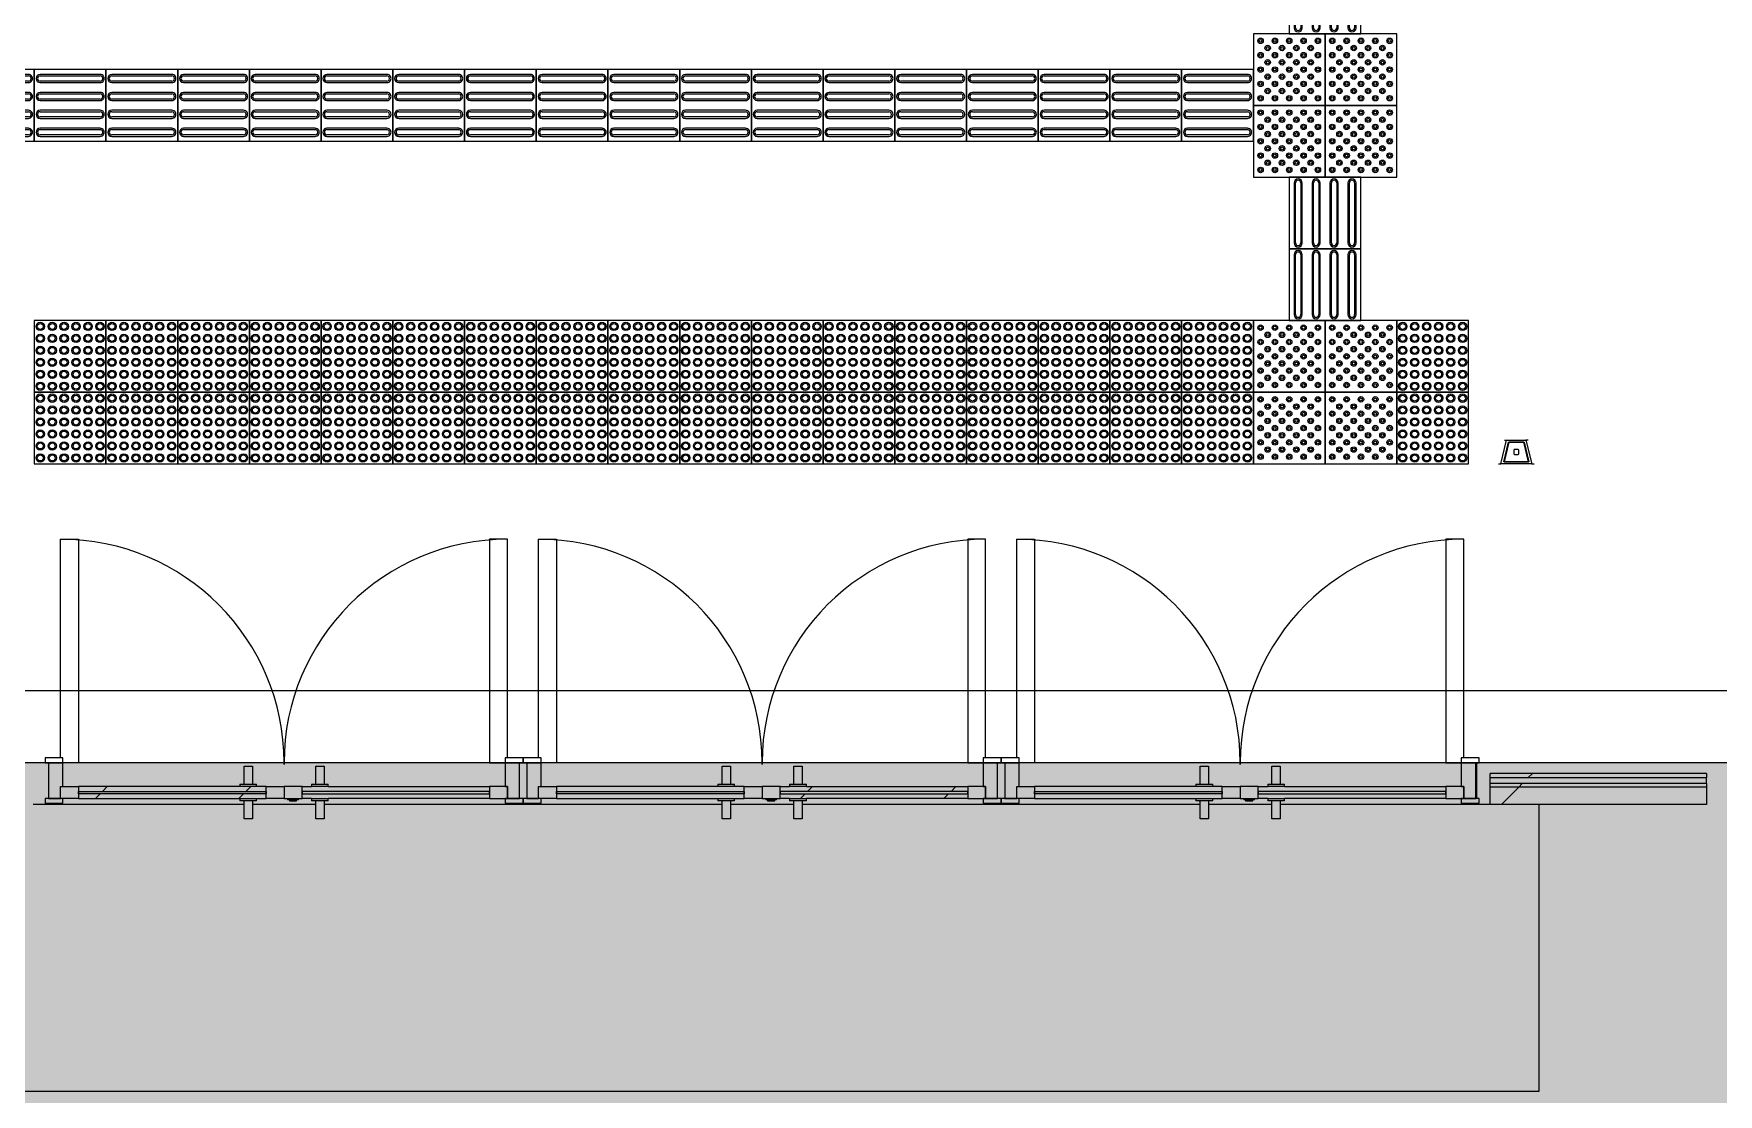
# Model space of a CAD drawing. Header units: millimetres. Extents: x -57519 to 497916, y -349472 to 446842.
# Drawn here: x 384327 to 391375, y 44395 to 48832 of the extents above; entities that cross this region are included whole.
import ezdxf

# ---------------------------------------------------------------- set-up
doc = ezdxf.new("R2010")
doc.units = ezdxf.units.MM
for name, color, linetype, lineweight in [('A-DETL-GENF', 92, 'Continuous', 5), ('A-DETL-THIN', 151, 'Continuous', 9), ('A-DOOR', 31, 'Continuous', 5), ('A-DOOR-FRAM', 31, 'Continuous', 5), ('A-FLOR', 192, 'Continuous', 5), ('A-GENM', 13, 'Continuous', 5), ('A-GLAZ-CURT', 52, 'Continuous', 20), ('A-GLAZ-CWMG', 51, 'Continuous', 20), ('A-WALL', 113, 'Continuous', 20)]:
    doc.layers.add(name, color=color, linetype=linetype, lineweight=lineweight)
pattern_1 = [(45, (273446.3, -45707.5), (-1237.437, 1237.437), []), (45, (273446.3, -43832.5), (-1237.437, 1237.437), [])]
pattern_2 = [(45, (329410.6, 0), (-1237.437, 1237.437), []), (45, (329410.6, 1875), (-1237.437, 1237.437), [])]

# ---------------------------------------------------------------- blocks, each defined once
blk = doc.blocks.new('DLN-Double Door_X Corten - Double Glazing Door-1900 x 2800 _WH_-AUTO Corten-14010553-G_F SINGLE OCCUPANCY DIAGRAM')
at = {"layer": 'A-DOOR'}
h = blk.add_hatch(dxfattribs=at)
h.set_pattern_fill('FP_46', color=253, style=0, pattern_type=2)
h.set_pattern_definition([(45, (269446.3, -45707.5), (-1237.437, 1237.437), []), (45, (269446.3, -43832.5), (-1237.437, 1237.437), [])])
h.paths.add_polyline_path([(75, -75), (860, -75), (860, -55), (75, -55)], flags=0)
h.paths.add_polyline_path([(185, -45), (860, -45), (860, -25), (75, -25), (75, -45), (115, -45)], flags=0)
at = {"layer": 'A-DOOR', "color": 253}
for p, q in [((-935, 1010), (-860, 1010)), ((-935, 95), (-935, 1010)), ((-860, 1010), (-860, 75)), ((860, 1010), (860, 75)), ((935, 1010), (860, 1010)), ((935, 95), (935, 1010))]:
    blk.add_line(p, q, dxfattribs=at)
at = {"layer": 'A-DOOR', "color": 191}
for p, q in [((-860, 75), (-925, 75)), ((860, 75), (925, 75)), ((-167.5, 60), (-132.5, 60)), ((-167.5, -15), (-167.5, 60)), ((-132.5, 60), (-132.5, -15)), ((132.5, -15), (132.5, 60)), ((132.5, 60), (167.5, 60)), ((167.5, 60), (167.5, -15)), ((-935, -75), (-935, -25)), ((-935, -25), (-860, -25)), ((-185, -25), (-860, -25)), ((-860, -25), (-860, -75)), ((-860, -45), (-75, -45)), ((-860, -55), (-860, -45)), ((-75, -55), (-860, -55)), ((-185, -15), (-115, -15)), ((-185, -15), (-185, -25)), ((-115, -25), (-185, -25)), ((-115, -25), (-115, -15)), ((-75, -25), (-115, -25)), ((-75, -75), (-75, -25)), ((-75, -25), (0, -25)), ((-75, -45), (-75, -55)), ((0, -25), (0, -75)), ((75, -25), (0, -25)), ((0, -25), (0, -75)), ((75, -25), (115, -25)), ((75, -75), (75, -25)), ((860, -45), (75, -45)), ((75, -45), (75, -55)), ((75, -55), (860, -55)), ((115, -15), (185, -15)), ((115, -15), (115, -25)), ((185, -25), (115, -25)), ((185, -25), (185, -15)), ((185, -25), (860, -25)), ((935, -25), (860, -25)), ((860, -25), (860, -75)), ((860, -55), (860, -45)), ((935, -75), (935, -25)), ((-860, -75), (-935, -75)), ((-860, -75), (-185, -75)), ((-185, -75), (-115, -75)), ((-185, -75), (-185, -85)), ((-115, -85), (-185, -85)), ((-167.5, -160), (-167.5, -85)), ((-132.5, -85), (-132.5, -160)), ((-115, -85), (-115, -75)), ((-115, -75), (-75, -75)), ((0, -75), (-75, -75)), ((0, -75), (75, -75)), ((15, -75), (15, -80)), ((60, -80), (15, -80)), ((22.5, -80), (22.5, -85)), ((22.5, -85), (52.5, -85)), ((52.5, -85), (22.5, -85)), ((52.5, -85), (52.5, -80)), ((60, -80), (60, -75)), ((115, -75), (75, -75)), ((115, -75), (185, -75)), ((115, -75), (115, -85)), ((185, -85), (115, -85)), ((132.5, -160), (132.5, -85)), ((167.5, -85), (167.5, -160)), ((185, -85), (185, -75)), ((860, -75), (185, -75)), ((860, -75), (935, -75)), ((-132.5, -160), (-167.5, -160)), ((167.5, -160), (132.5, -160))]:
    blk.add_line(p, q, dxfattribs=at)
at = {"layer": 'A-DOOR', "color": 253}
for centre, start, end in [((-935, 75), 0.00525, 90), ((935, 75), 90, 179.99475)]:
    blk.add_arc(centre, 935, start, end, dxfattribs=at)
at = {"layer": 'A-DOOR', "color": 191}
for centre, start, end in [((935, 75), 179.99475, 180.5), ((-935, 75), 359.5, 0.00525)]:
    blk.add_arc(centre, 935, start, end, dxfattribs=at)
at = {"layer": 'A-DOOR-FRAM', "color": 253}
for p, q in [((-925, 95), (-1000, 95)), ((-1000, 95), (-1000, 75)), ((-925, 75), (-925, 95)), ((1000, 95), (925, 95)), ((925, 95), (925, 75)), ((1000, 75), (1000, 95))]:
    blk.add_line(p, q, dxfattribs=at)
at = {"layer": 'A-DOOR-FRAM', "color": 191}
for p, q in [((-1000, 75), (-925, 75)), ((-985, 75), (-985, -75)), ((-925, 75), (-985, 75)), ((-925, -25), (-925, 75)), ((925, 75), (985, 75)), ((985, 75), (925, 75)), ((925, 75), (925, -25)), ((990, 75), (1000, 75)), ((-935, -75), (-935, -25)), ((-935, -25), (-925, -25)), ((925, -25), (935, -25)), ((935, -25), (935, -75)), ((-925, -75), (-1000, -75)), ((-1000, -75), (-1000, -95)), ((-1000, -95), (-925, -95)), ((-985, -75), (-935, -75)), ((-925, -95), (-925, -75)), ((985, -75), (925, -75)), ((925, -75), (925, -95)), ((925, -95), (1000, -95)), ((935, -75), (985, -75)), ((1000, -75), (990, -75)), ((1000, -95), (1000, -75))]:
    blk.add_line(p, q, dxfattribs=at)
blk = doc.blocks.new('DLN-Double Door_X Corten_SingleDoorSwing - Double Glazing Door-1900 x 2800 _WH_-18312659-G_F SINGLE OCCUPANCY DIAGRAM')
at = {"layer": 'A-DOOR'}
h = blk.add_hatch(dxfattribs=at)
h.set_pattern_fill('FP_47', color=253, style=0, pattern_type=2)
h.set_pattern_definition([(45, (271446.3, -45707.5), (-1237.437, 1237.437), []), (45, (271446.3, -43832.5), (-1237.437, 1237.437), [])])
h.paths.add_polyline_path([(266.4, -75), (860, -75), (860, -55), (75, -55), (75, -75), (185, -75)], flags=0)
h.paths.add_polyline_path([(115, -45), (860, -45), (860, -25), (75, -25), (75, -45)], flags=0)
at = {"layer": 'A-DOOR', "color": 253}
for p, q in [((-935, 1010), (-860, 1010)), ((-935, 95), (-935, 1010)), ((-860, 1010), (-860, 75)), ((860, 1010), (860, 75)), ((935, 1010), (860, 1010)), ((935, 95), (935, 1010))]:
    blk.add_line(p, q, dxfattribs=at)
at = {"layer": 'A-DOOR', "color": 191}
for p, q in [((-860, 75), (-925, 75)), ((860, 75), (925, 75)), ((-167.5, 60), (-132.5, 60)), ((-167.5, -15), (-167.5, 60)), ((-132.5, 60), (-132.5, -15)), ((132.5, -15), (132.5, 60)), ((132.5, 60), (167.5, 60)), ((167.5, 60), (167.5, -15)), ((-935, -75), (-935, -25)), ((-935, -25), (-860, -25)), ((-185, -25), (-860, -25)), ((-860, -25), (-860, -75)), ((-860, -45), (-75, -45)), ((-860, -55), (-860, -45)), ((-75, -55), (-860, -55)), ((-185, -15), (-115, -15)), ((-185, -15), (-185, -25)), ((-115, -25), (-185, -25)), ((-115, -25), (-115, -15)), ((-75, -25), (-115, -25)), ((-75, -75), (-75, -25)), ((-75, -25), (0, -25)), ((-75, -45), (-75, -55)), ((0, -25), (0, -75)), ((75, -25), (0, -25)), ((0, -25), (0, -75)), ((75, -25), (115, -25)), ((75, -75), (75, -25)), ((860, -45), (75, -45)), ((75, -45), (75, -55)), ((75, -55), (860, -55)), ((115, -15), (185, -15)), ((115, -15), (115, -25)), ((185, -25), (115, -25)), ((185, -25), (185, -15)), ((185, -25), (860, -25)), ((935, -25), (860, -25)), ((860, -25), (860, -75)), ((860, -55), (860, -45)), ((935, -75), (935, -25)), ((-860, -75), (-935, -75)), ((-860, -75), (-185, -75)), ((-185, -75), (-115, -75)), ((-185, -75), (-185, -85)), ((-115, -85), (-185, -85)), ((-167.5, -160), (-167.5, -85)), ((-132.5, -85), (-132.5, -160)), ((-115, -85), (-115, -75)), ((-115, -75), (-75, -75)), ((0, -75), (-75, -75)), ((0, -75), (75, -75)), ((15, -75), (15, -80)), ((60, -80), (15, -80)), ((22.5, -80), (22.5, -85)), ((22.5, -85), (52.5, -85)), ((52.5, -85), (22.5, -85)), ((52.5, -85), (52.5, -80)), ((60, -80), (60, -75)), ((115, -75), (75, -75)), ((115, -75), (185, -75)), ((115, -75), (115, -85)), ((185, -85), (115, -85)), ((132.5, -160), (132.5, -85)), ((167.5, -85), (167.5, -160)), ((185, -85), (185, -75)), ((860, -75), (185, -75)), ((860, -75), (935, -75)), ((-132.5, -160), (-167.5, -160)), ((167.5, -160), (132.5, -160))]:
    blk.add_line(p, q, dxfattribs=at)
at = {"layer": 'A-DOOR', "color": 253}
for centre, start, end in [((-935, 75), 0.00525, 90), ((935, 75), 90, 179.99475)]:
    blk.add_arc(centre, 935, start, end, dxfattribs=at)
at = {"layer": 'A-DOOR', "color": 191}
for centre, start, end in [((935, 75), 179.99475, 180.5), ((-935, 75), 359.5, 0.00525)]:
    blk.add_arc(centre, 935, start, end, dxfattribs=at)
at = {"layer": 'A-DOOR-FRAM', "color": 253}
for p, q in [((-925, 95), (-1000, 95)), ((-1000, 95), (-1000, 75)), ((-925, 75), (-925, 95)), ((1000, 95), (925, 95)), ((925, 95), (925, 75)), ((1000, 75), (1000, 95))]:
    blk.add_line(p, q, dxfattribs=at)
at = {"layer": 'A-DOOR-FRAM', "color": 191}
for p, q in [((-1000, 75), (-925, 75)), ((-985, 75), (-985, -75)), ((-925, 75), (-985, 75)), ((-925, -25), (-925, 75)), ((925, 75), (1000, 75)), ((985, 75), (925, 75)), ((925, 75), (925, -25)), ((985, -75), (985, 75)), ((-935, -75), (-935, -25)), ((-935, -25), (-925, -25)), ((925, -25), (935, -25)), ((935, -25), (935, -75)), ((-925, -75), (-1000, -75)), ((-1000, -75), (-1000, -95)), ((-1000, -95), (-925, -95)), ((-985, -75), (-935, -75)), ((-925, -95), (-925, -75)), ((1000, -75), (925, -75)), ((925, -75), (925, -95)), ((925, -95), (1000, -95)), ((935, -75), (985, -75)), ((1000, -95), (1000, -75))]:
    blk.add_line(p, q, dxfattribs=at)
blk = doc.blocks.new('DLN-Double Door_X Corten_SingleDoorSwing - Double Glazing Door-1900 x 2800 _WH_-V758-G_F SINGLE OCCUPANCY DIAGRAM')
at = {"layer": 'A-DOOR'}
h = blk.add_hatch(dxfattribs=at)
h.set_pattern_fill('FP_48', color=253, style=0, pattern_type=2)
h.set_pattern_definition(pattern_1)
h.paths.add_polyline_path([(-185, -75), (-75, -75), (-75, -55), (-860, -55), (-860, -75), (-643.3, -75)], flags=0)
h.paths.add_polyline_path([(-643.3, -45), (-75, -45), (-75, -25), (-860, -25), (-860, -45)], flags=0)
h = blk.add_hatch(dxfattribs=at)
h.set_pattern_fill('FP_48', color=253, style=0, pattern_type=2)
h.set_pattern_definition(pattern_1)
h.paths.add_polyline_path([(326.6, -75), (860, -75), (860, -55), (75, -55), (75, -75), (185, -75)], flags=0)
h.paths.add_polyline_path([(115, -45), (860, -45), (860, -25), (75, -25), (75, -45)], flags=0)
at = {"layer": 'A-DOOR', "color": 253}
for p, q in [((-935, 1010), (-860, 1010)), ((-935, 95), (-935, 1010)), ((-860, 1010), (-860, 75)), ((860, 1010), (860, 75)), ((935, 1010), (860, 1010)), ((935, 95), (935, 1010))]:
    blk.add_line(p, q, dxfattribs=at)
at = {"layer": 'A-DOOR', "color": 191}
for p, q in [((-860, 75), (-925, 75)), ((860, 75), (925, 75)), ((-167.5, 60), (-132.5, 60)), ((-167.5, -15), (-167.5, 60)), ((-132.5, 60), (-132.5, -15)), ((132.5, -15), (132.5, 60)), ((132.5, 60), (167.5, 60)), ((167.5, 60), (167.5, -15)), ((-935, -75), (-935, -25)), ((-935, -25), (-860, -25)), ((-185, -25), (-860, -25)), ((-860, -25), (-860, -75)), ((-860, -45), (-75, -45)), ((-860, -55), (-860, -45)), ((-75, -55), (-860, -55)), ((-185, -15), (-115, -15)), ((-185, -15), (-185, -25)), ((-115, -25), (-185, -25)), ((-115, -25), (-115, -15)), ((-75, -25), (-115, -25)), ((-75, -75), (-75, -25)), ((-75, -25), (0, -25)), ((-75, -45), (-75, -55)), ((0, -25), (0, -75)), ((75, -25), (0, -25)), ((0, -25), (0, -75)), ((75, -25), (115, -25)), ((75, -75), (75, -25)), ((860, -45), (75, -45)), ((75, -45), (75, -55)), ((75, -55), (860, -55)), ((115, -15), (185, -15)), ((115, -15), (115, -25)), ((185, -25), (115, -25)), ((185, -25), (185, -15)), ((185, -25), (860, -25)), ((935, -25), (860, -25)), ((860, -25), (860, -75)), ((860, -55), (860, -45)), ((935, -75), (935, -25)), ((-860, -75), (-935, -75)), ((-860, -75), (-185, -75)), ((-185, -75), (-115, -75)), ((-185, -75), (-185, -85)), ((-115, -85), (-185, -85)), ((-167.5, -160), (-167.5, -85)), ((-132.5, -85), (-132.5, -160)), ((-115, -85), (-115, -75)), ((-115, -75), (-75, -75)), ((0, -75), (-75, -75)), ((0, -75), (75, -75)), ((15, -75), (15, -80)), ((60, -80), (15, -80)), ((22.5, -80), (22.5, -85)), ((22.5, -85), (52.5, -85)), ((52.5, -85), (22.5, -85)), ((52.5, -85), (52.5, -80)), ((60, -80), (60, -75)), ((115, -75), (75, -75)), ((115, -75), (185, -75)), ((115, -75), (115, -85)), ((185, -85), (115, -85)), ((132.5, -160), (132.5, -85)), ((167.5, -85), (167.5, -160)), ((185, -85), (185, -75)), ((860, -75), (185, -75)), ((860, -75), (935, -75)), ((-132.5, -160), (-167.5, -160)), ((167.5, -160), (132.5, -160))]:
    blk.add_line(p, q, dxfattribs=at)
at = {"layer": 'A-DOOR', "color": 253}
for centre, start, end in [((-935, 75), 0.00525, 90), ((935, 75), 90, 179.99475)]:
    blk.add_arc(centre, 935, start, end, dxfattribs=at)
at = {"layer": 'A-DOOR', "color": 191}
for centre, start, end in [((935, 75), 179.99475, 180.5), ((-935, 75), 359.5, 0.00525)]:
    blk.add_arc(centre, 935, start, end, dxfattribs=at)
at = {"layer": 'A-DOOR-FRAM', "color": 253}
for p, q in [((-925, 95), (-1000, 95)), ((-1000, 95), (-1000, 75)), ((-925, 75), (-925, 95)), ((1000, 95), (925, 95)), ((925, 95), (925, 75)), ((1000, 75), (1000, 95))]:
    blk.add_line(p, q, dxfattribs=at)
at = {"layer": 'A-DOOR-FRAM', "color": 191}
for p, q in [((-1000, 75), (-925, 75)), ((-985, 75), (-985, -75)), ((-925, 75), (-985, 75)), ((-925, -25), (-925, 75)), ((925, 75), (1000, 75)), ((985, 75), (925, 75)), ((925, 75), (925, -25)), ((985, -75), (985, 75)), ((-935, -75), (-935, -25)), ((-935, -25), (-925, -25)), ((925, -25), (935, -25)), ((935, -25), (935, -75)), ((-925, -75), (-1000, -75)), ((-1000, -75), (-1000, -95)), ((-1000, -95), (-925, -95)), ((-985, -75), (-935, -75)), ((-925, -95), (-925, -75)), ((1000, -75), (925, -75)), ((925, -75), (925, -95)), ((925, -95), (1000, -95)), ((935, -75), (985, -75)), ((1000, -95), (1000, -75))]:
    blk.add_line(p, q, dxfattribs=at)
blk = doc.blocks.new('DLN_Tactile - Hazard warning Tiles-V795-G_F SINGLE OCCUPANCY DIAGRAM')
at = {"layer": 'A-GENM'}
for p, q in [((150, 150), (-150, 150)), ((-150, 150), (-150, -150)), ((150, -150), (150, 150)), ((-150, -150), (150, -150))]:
    blk.add_line(p, q, dxfattribs=at)
for centre, radius in [((-125, 125), 17.5), ((-75, 125), 17.5), ((-25, 125), 17.5), ((25, 125), 17.5), ((75, 125), 17.5), ((125, 125), 17.5), ((-125, 75), 17.5), ((-125, 125), 12.5), ((-125, 75), 12.5), ((-75, 75), 17.5), ((-75, 125), 12.5), ((-75, 75), 12.5), ((-25, 75), 17.5), ((-25, 125), 12.5), ((-25, 75), 12.5), ((25, 75), 17.5), ((25, 125), 12.5), ((25, 75), 12.5), ((75, 75), 17.5), ((75, 125), 12.5), ((75, 75), 12.5), ((125, 75), 17.5), ((125, 125), 12.5), ((125, 75), 12.5), ((-125, 25), 17.5), ((-125, 25), 12.5), ((-75, 25), 17.5), ((-75, 25), 12.5), ((-25, 25), 17.5), ((-25, 25), 12.5), ((25, 25), 17.5), ((25, 25), 12.5), ((75, 25), 17.5), ((75, 25), 12.5), ((125, 25), 17.5), ((125, 25), 12.5), ((-125, -25), 17.5), ((-125, -75), 17.5), ((-125, -25), 12.5), ((-125, -75), 12.5), ((-75, -25), 17.5), ((-75, -75), 17.5), ((-75, -25), 12.5), ((-75, -75), 12.5), ((-25, -25), 17.5), ((-25, -75), 17.5), ((-25, -25), 12.5), ((-25, -75), 12.5), ((25, -25), 17.5), ((25, -75), 17.5), ((25, -25), 12.5), ((25, -75), 12.5), ((75, -25), 17.5), ((75, -75), 17.5), ((75, -25), 12.5), ((75, -75), 12.5), ((125, -25), 17.5), ((125, -75), 17.5), ((125, -25), 12.5), ((125, -75), 12.5), ((-125, -125), 17.5), ((-125, -125), 12.5), ((-75, -125), 17.5), ((-75, -125), 12.5), ((-25, -125), 17.5), ((-25, -125), 12.5), ((25, -125), 17.5), ((25, -125), 12.5), ((75, -125), 17.5), ((75, -125), 12.5), ((125, -125), 17.5), ((125, -125), 12.5)]:
    blk.add_circle(centre, radius, dxfattribs=at)
blk = doc.blocks.new('DLN_Tactile - Positional Tiles-V803-G_F SINGLE OCCUPANCY DIAGRAM')
at = {"layer": 'A-GENM'}
for p, q in [((150, 150), (-150, 150)), ((-150, 150), (-150, -150)), ((150, -150), (150, 150)), ((-150, -150), (150, -150))]:
    blk.add_line(p, q, dxfattribs=at)
for centre, radius in [((-120, 120), 11.5), ((-120, 60), 11.5), ((-120, 120), 6), ((-90, 90), 11.5), ((-90, 90), 6), ((-60, 120), 11.5), ((-60, 60), 11.5), ((-60, 120), 6), ((-30, 90), 11.5), ((-30, 90), 6), ((0, 120), 11.5), ((0, 60), 11.5), ((0, 120), 6), ((30, 90), 11.5), ((30, 90), 6), ((60, 120), 11.5), ((60, 60), 11.5), ((60, 120), 6), ((90, 90), 11.5), ((90, 90), 6), ((120, 120), 11.5), ((120, 60), 11.5), ((120, 120), 6), ((-120, 0), 11.5), ((-120, 60), 6), ((-120, 0), 6), ((-90, 30), 11.5), ((-90, 30), 6), ((-60, 0), 11.5), ((-60, 60), 6), ((-60, 0), 6), ((-30, 30), 11.5), ((-30, 30), 6), ((0, 0), 11.5), ((0, 60), 6), ((0, 0), 6), ((30, 30), 11.5), ((30, 30), 6), ((60, 0), 11.5), ((60, 60), 6), ((60, 0), 6), ((90, 30), 11.5), ((90, 30), 6), ((120, 0), 11.5), ((120, 60), 6), ((120, 0), 6), ((-120, -60), 11.5), ((-120, -60), 6), ((-90, -30), 11.5), ((-90, -30), 6), ((-60, -60), 11.5), ((-60, -60), 6), ((-30, -30), 11.5), ((-30, -30), 6), ((0, -60), 11.5), ((0, -60), 6), ((30, -30), 11.5), ((30, -30), 6), ((60, -60), 11.5), ((60, -60), 6), ((90, -30), 11.5), ((90, -30), 6), ((120, -60), 11.5), ((120, -60), 6), ((-120, -120), 11.5), ((-120, -120), 6), ((-90, -90), 11.5), ((-90, -90), 6), ((-60, -120), 11.5), ((-60, -120), 6), ((-30, -90), 11.5), ((-30, -90), 6), ((0, -120), 11.5), ((0, -120), 6), ((30, -90), 11.5), ((30, -90), 6), ((60, -120), 11.5), ((60, -120), 6), ((90, -90), 11.5), ((90, -90), 6), ((120, -120), 11.5), ((120, -120), 6)]:
    blk.add_circle(centre, radius, dxfattribs=at)
blk = doc.blocks.new('DLN_Tactile - Directional Tiles-V808-G_F SINGLE OCCUPANCY DIAGRAM')
at = {"layer": 'A-GENM'}
for p, q in [((150, 150), (-150, 150)), ((-150, 150), (-150, -150)), ((150, -150), (150, 150)), ((-129.5, 125.5), (-129.5, -125.5)), ((-123.5, -125.5), (-123.5, 125.5)), ((-101.5, 125.5), (-101.5, -125.5)), ((-95.5, -125.5), (-95.5, 125.5)), ((-54.5, 125.5), (-54.5, -125.5)), ((-48.5, -125.5), (-48.5, 125.5)), ((-26.5, 125.5), (-26.5, -125.5)), ((-20.5, -125.5), (-20.5, 125.5)), ((20.5, 125.5), (20.5, -125.5)), ((26.5, -125.5), (26.5, 125.5)), ((48.5, 125.5), (48.5, -125.5)), ((54.5, -125.5), (54.5, 125.5)), ((95.5, 125.5), (95.5, -125.5)), ((101.5, -125.5), (101.5, 125.5)), ((123.5, 125.5), (123.5, -125.5)), ((129.5, -125.5), (129.5, 125.5)), ((-150, -150), (150, -150))]:
    blk.add_line(p, q, dxfattribs=at)
for centre, radius, start, end in [((-112.5, 125.5), 17, 360, 180), ((-37.5, 125.5), 17, 360, 180), ((37.5, 125.5), 17, 360, 180), ((112.5, 125.5), 17, 360, 180), ((-112.5, 125.5), 11, 360, 180), ((-37.5, 125.5), 11, 360, 180), ((37.5, 125.5), 11, 360, 180), ((112.5, 125.5), 11, 360, 180), ((-112.5, -125.5), 17, 180, 360), ((-112.5, -125.5), 11, 180, 360), ((-37.5, -125.5), 17, 180, 360), ((-37.5, -125.5), 11, 180, 360), ((37.5, -125.5), 17, 180, 360), ((37.5, -125.5), 11, 180, 360), ((112.5, -125.5), 17, 180, 360), ((112.5, -125.5), 11, 180, 360)]:
    blk.add_arc(centre, radius, start, end, dxfattribs=at)
blk = doc.blocks.new('System Panel - _DLN__12_12mm laminated clear glass-11282586-G_F SINGLE OCCUPANCY DIAGRAM')
at = {"layer": 'A-GLAZ-CURT', "color": 191, "lineweight": 5}
for p, q in [((-452.5, 12.5), (452.5, 12.5)), ((-452.5, -12.5), (-452.5, 12.5)), ((452.5, -12.5), (452.5, 12.5)), ((452.5, -12.5), (-452.5, -12.5))]:
    blk.add_line(p, q, dxfattribs=at)
blk = doc.blocks.new('Rectangular Mullion - DLN_FRAME Corten-13948629-G_F SINGLE OCCUPANCY DIAGRAM')
at = {"layer": 'A-GLAZ-CWMG', "lineweight": 5}
h = blk.add_hatch(dxfattribs=at)
h.set_pattern_fill('FP_50', color=253, style=0, pattern_type=2)
h.set_pattern_definition(pattern_2)
h.paths.add_polyline_path([(61140.5, 45720), (61914.3, 45720), (61914.3, 45737.5), (61009.3, 45737.5), (61009.3, 45720)], flags=0)
h = blk.add_hatch(dxfattribs=at)
h.set_pattern_fill('FP_50', color=253, style=0, pattern_type=2)
h.set_pattern_definition(pattern_2)
h.paths.add_polyline_path([(61914.3, 45680.5), (61914.3, 45695), (61009.3, 45695), (61009.3, 45680.5), (61140.5, 45680.5)], flags=0)
h = blk.add_hatch(dxfattribs=at)
h.set_pattern_fill('FP_50', color=253, style=0, pattern_type=2)
h.set_pattern_definition(pattern_2)
h.paths.add_polyline_path([(61009.3, 45607.5), (61914.3, 45607.5), (61914.3, 45680.5), (61009.3, 45680.5)], flags=0)
at = {"layer": 'A-GLAZ-CWMG', "color": 191, "lineweight": 5}
for p, q in [((61009.3, 45720), (61009.3, 45737.5)), ((61914.3, 45737.5), (61009.3, 45737.5)), ((61009.3, 45680.5), (61009.3, 45695)), ((61009.3, 45607.5), (61009.3, 45680.5)), ((61914.3, 45680.5), (61009.3, 45680.5)), ((61914.3, 45737.5), (61914.3, 45720)), ((61914.3, 45695), (61914.3, 45680.5)), ((61914.3, 45680.5), (61914.3, 45607.5)), ((61914.3, 45607.5), (61009.3, 45607.5))]:
    blk.add_line(p, q, dxfattribs=at)
blk = doc.blocks.new('DLN_Automatic Door Bollard - DLN_Automatic Door Bollard-15018911-G_F SINGLE OCCUPANCY DIAGRAM')
at = {"layer": 'A-GENM', "color": 253}
for p, q in [((-64.7, 50), (-75, 50)), ((-40.4, -50), (-64.7, 50)), ((-64.7, 50), (64.7, 50)), ((-32.3, -41.3), (-52.4, 41.3)), ((-52.4, 41.3), (52.4, 41.3)), ((-52, 41.4), (-32.3, -39.8)), ((-51.1, 42), (-51.1, 40.5)), ((51.1, 40.5), (-51.1, 40.5)), ((-51.1, 40.5), (-31.5, -40.5)), ((-10, 8.3), (-10, -8.3)), ((8, 10), (-8, 10)), ((10, -8.3), (10, 8.3)), ((31.5, -40.5), (51.1, 40.5)), ((52.4, 41.3), (32.3, -41.3)), ((32.3, -39.8), (52, 41.3)), ((64.7, 50), (40.4, -50)), ((51.1, 40.5), (51.1, 42)), ((75, 50), (64.7, 50)), ((-50, -50), (-40.4, -50)), ((40.4, -50), (-40.4, -50)), ((32.3, -41.3), (-32.3, -41.3)), ((-31.5, -40.5), (31.5, -40.5)), ((-8, -10), (8, -10)), ((50, -50), (40.4, -50))]:
    blk.add_line(p, q, dxfattribs=at)
for centre, major_axis, start_param, end_param in [((-8, 8.3), (-2, 0), 4.712389, 6.283185), ((8, 8.3), (2, 0), 0, 1.570796), ((-8, -8.3), (2, 0), 3.141593, 4.712389), ((8, -8.3), (-2, 0), 1.570796, 3.141593)]:
    blk.add_ellipse(centre, major_axis=major_axis, ratio=0.866025, start_param=start_param, end_param=end_param, dxfattribs=at)

msp = doc.modelspace()

# ---------------------------------------------------------------- hatches: boundary and pattern name
at = {"layer": 'A-DETL-GENF', "transparency": 33554585}
h = msp.add_hatch(color=201, dxfattribs=at)
h.paths.add_polyline_path([(378712.3, -2142.5), (378712.3, 5707.5), (408249.8, 5707.5), (408249.8, 31607.5), (411824.8, 31607.5), (411824.8, 28857.5), (414124.8, 28857.5), (414124.8, 34332.5), (417674.8, 34332.5), (417674.8, 35647.5), (420699.8, 35647.5), (420699.8, 52157.5), (392454.3, 52157.5), (392454.3, 45782.5), (382199.8, 45782.5), (382199.8, 52157.5), (367049.8, 52157.5), (367049.8, 5707.5), (368349.8, 5707.5), (368349.8, 3222.2), (374112.3, -1265.4), (374112.3, -2142.5), (376972.2, -2142.5)], flags=0)
h.paths.add_polyline_path([(370849.8, 8157.5), (370849.8, 9357.5), (369649.8, 9357.5), (369649.8, 15624.2), (370889.8, 15624.2), (370889.8, 9397.5), (371149.8, 9397.5), (371149.8, 8157.5)], flags=0)
h.paths.add_polyline_path([(388124.8, 8157.5), (388124.8, 9397.5), (389899.8, 9397.5), (389899.8, 8157.5)], flags=0)
h.paths.add_polyline_path([(382791.7, 8157.5), (382352.3, 8157.5), (382352.3, 9397.5), (387324.8, 9397.5), (387324.8, 8157.5), (386671.4, 8157.5)], flags=0)
h.paths.add_polyline_path([(404599.8, 8157.5), (396937.3, 8157.5), (396937.3, 9397.5), (404599.8, 9397.5), (404599.8, 8571.4)], flags=0)
h.paths.add_polyline_path([(394430.7, 8157.5), (392899.8, 8157.5), (392899.8, 9397.5), (396137.3, 9397.5), (396137.3, 8157.5)], flags=0)
h.paths.add_polyline_path([(405799.8, 12397.5), (404559.8, 12397.5), (404559.8, 15624.2), (405799.8, 15624.2), (405799.8, 12969.9)], flags=0)
h.paths.add_polyline_path([(370889.8, 16424.2), (369649.8, 16424.2), (369649.8, 23040.8), (370889.8, 23040.8), (370889.8, 17368.3)], flags=0)
h.paths.add_polyline_path([(404559.8, 16424.2), (404559.8, 23040.8), (405799.8, 23040.8), (405799.8, 16424.2)], flags=0)
h.paths.add_polyline_path([(369649.8, 23840.8), (369649.8, 30107.5), (370849.8, 30107.5), (370849.8, 31307.5), (371149.8, 31307.5), (371149.8, 30107.5), (370889.8, 30107.5), (370889.8, 23840.8)], flags=0)
h.paths.add_polyline_path([(404559.8, 23840.8), (404559.8, 27067.5), (405799.8, 27067.5), (405799.8, 23840.8)], flags=0)
h.paths.add_polyline_path([(388124.8, 30067.5), (388124.8, 31307.5), (389399.8, 31307.5), (389399.8, 30067.5)], flags=0)
h.paths.add_polyline_path([(373449.8, 30067.5), (373449.8, 31307.5), (378512.3, 31307.5), (378512.3, 30067.5), (375032.4, 30067.5)], flags=0)
h.paths.add_polyline_path([(386671.4, 30067.5), (382349.8, 30067.5), (382349.8, 31307.5), (387324.8, 31307.5), (387324.8, 30067.5)], flags=0)
h.paths.add_polyline_path([(394430.7, 30067.5), (392399.8, 30067.5), (392399.8, 31307.5), (396137.3, 31307.5), (396137.3, 30067.5)], flags=0)
h.paths.add_polyline_path([(402190, 30067.5), (396937.3, 30067.5), (396937.3, 31307.5), (404599.8, 31307.5), (404599.8, 30067.5), (404129.8, 30067.5)], flags=0)
h.paths.add_polyline_path([(407299.8, 35797.5), (407299.8, 36247.5), (408249.8, 36247.5), (408249.8, 35797.5), (408009.5, 35797.5)], flags=0)
h.paths.add_polyline_path([(412649.8, 35797.5), (412649.8, 37247.5), (415649.8, 37247.5), (415649.8, 35797.5), (413829, 35797.5)], flags=0)
h.paths.add_polyline_path([(412649.8, 37397.5), (412649.8, 37897.5), (418299.8, 37897.5), (418299.8, 37397.5), (412859.1, 37397.5)], flags=0)
h.paths.add_polyline_path([(408979.4, 37847.5), (408399.8, 37847.5), (408399.8, 38327.5), (410749.8, 38327.5), (410749.8, 37847.5), (409949.3, 37847.5)], flags=0)
h.paths.add_polyline_path([(381599.8, 37907.5), (381599.8, 39557.5), (382049.8, 39557.5), (382049.8, 37907.5), (381821.8, 37907.5)], flags=0)
h.paths.add_polyline_path([(406069.7, 38657.5), (404849.8, 38657.5), (404849.8, 49957.5), (408249.8, 49957.5), (408249.8, 38657.5), (408009.5, 38657.5)], flags=0)
h.paths.add_polyline_path([(370182.8, 40207.5), (369149.8, 40207.5), (369149.8, 40707.5), (370699.8, 40707.5), (370699.8, 40207.5)], flags=0)
h.paths.add_polyline_path([(381599.8, 40257.5), (381599.8, 42757.5), (382049.8, 42757.5), (382049.8, 40257.5), (381821.8, 40257.5)], flags=0)
h.paths.add_polyline_path([(414798.9, 42697.5), (410674.8, 42697.5), (410674.8, 43197.5), (418349.8, 43197.5), (418349.8, 42697.5), (415768.8, 42697.5)], flags=0)
h.paths.add_polyline_path([(377289.8, 42907.5), (375749.8, 42907.5), (375749.8, 43407.5), (377289.8, 43407.5), (377289.8, 43209.2)], flags=0)
h.paths.add_polyline_path([(382049.8, 46907.5), (379399.8, 46907.5), (379399.8, 52007.5), (382049.8, 52007.5), (382049.8, 47057.9)], flags=0)
h.paths.add_polyline_path([(410919.2, 47837.5), (410674.8, 47837.5), (410674.8, 48337.5), (418349.8, 48337.5), (418349.8, 47837.5), (411404.2, 47837.5)], flags=0)
h.paths.add_polyline_path([(408399.8, 50107.5), (408399.8, 52007.5), (408849.8, 52007.5), (408849.8, 50107.5)], flags=0)

# ---------------------------------------------------------------- linework, layer by layer
at = {"layer": 'A-DETL-THIN', "lineweight": 5}
msp.add_line((392454.3, 45782.5), (382199.8, 45782.5), dxfattribs=at)
at = {"layer": 'A-FLOR'}
for p, q in [((392249.8, 46082.5), (382199.8, 46082.5)), ((384374.8, 45782.5), (383249.8, 45782.5)), ((386299.8, 45782.5), (384449.8, 45782.5)), ((388299.8, 45782.5), (386449.8, 45782.5)), ((390299.8, 45782.5), (388449.8, 45782.5)), ((392454.3, 45782.5), (390374.8, 45782.5)), ((385207.3, 45607.5), (384324.8, 45607.5)), ((385507.3, 45607.5), (385242.3, 45607.5)), ((387207.3, 45607.5), (385542.3, 45607.5)), ((387507.3, 45607.5), (387242.3, 45607.5)), ((389207.3, 45607.5), (387542.3, 45607.5)), ((389507.3, 45607.5), (389242.3, 45607.5)), ((390419.8, 45607.5), (389542.3, 45607.5)), ((390624.8, 44407.5), (390624.8, 45607.5)), ((384124.8, 44407.5), (390624.8, 44407.5))]:
    msp.add_line(p, q, dxfattribs=at)
at = {"layer": 'A-WALL', "color": 191, "lineweight": 5}
for p, q in [((390364.8, 45782.5), (390359.8, 45782.5)), ((390359.8, 45632.5), (390359.8, 45782.5)), ((390364.8, 45632.5), (390364.8, 45782.5)), ((390364.8, 45632.5), (390359.8, 45632.5))]:
    msp.add_line(p, q, dxfattribs=at)

# ---------------------------------------------------------------- block references
at = {"layer": 'A-DOOR', "color": 191}
for name, p in [('DLN-Double Door_X Corten_SingleDoorSwing - Double Glazing Door-1900 x 2800 _WH_-V758-G_F SINGLE OCCUPANCY DIAGRAM', (385374.8, 45707.5)), ('DLN-Double Door_X Corten_SingleDoorSwing - Double Glazing Door-1900 x 2800 _WH_-18312659-G_F SINGLE OCCUPANCY DIAGRAM', (387374.8, 45707.5)), ('DLN-Double Door_X Corten - Double Glazing Door-1900 x 2800 _WH_-AUTO Corten-14010553-G_F SINGLE OCCUPANCY DIAGRAM', (389374.8, 45707.5))]:
    msp.add_blockref(name, p, dxfattribs=at)
at = {"layer": 'A-GENM'}
for name, p in [('DLN_Tactile - Directional Tiles-V808-G_F SINGLE OCCUPANCY DIAGRAM', (389729.8, 48982.5)), ('DLN_Tactile - Positional Tiles-V803-G_F SINGLE OCCUPANCY DIAGRAM', (389579.8, 48682.5)), ('DLN_Tactile - Positional Tiles-V803-G_F SINGLE OCCUPANCY DIAGRAM', (389879.8, 48682.5)), ('DLN_Tactile - Positional Tiles-V803-G_F SINGLE OCCUPANCY DIAGRAM', (389579.8, 48382.5)), ('DLN_Tactile - Positional Tiles-V803-G_F SINGLE OCCUPANCY DIAGRAM', (389879.8, 48382.5)), ('DLN_Tactile - Directional Tiles-V808-G_F SINGLE OCCUPANCY DIAGRAM', (389729.8, 48082.5)), ('DLN_Tactile - Directional Tiles-V808-G_F SINGLE OCCUPANCY DIAGRAM', (389729.8, 47782.5)), ('DLN_Tactile - Hazard warning Tiles-V795-G_F SINGLE OCCUPANCY DIAGRAM', (384479.8, 47482.5)), ('DLN_Tactile - Hazard warning Tiles-V795-G_F SINGLE OCCUPANCY DIAGRAM', (384779.8, 47482.5)), ('DLN_Tactile - Hazard warning Tiles-V795-G_F SINGLE OCCUPANCY DIAGRAM', (385079.8, 47482.5)), ('DLN_Tactile - Hazard warning Tiles-V795-G_F SINGLE OCCUPANCY DIAGRAM', (385379.8, 47482.5)), ('DLN_Tactile - Hazard warning Tiles-V795-G_F SINGLE OCCUPANCY DIAGRAM', (385679.8, 47482.5)), ('DLN_Tactile - Hazard warning Tiles-V795-G_F SINGLE OCCUPANCY DIAGRAM', (385979.8, 47482.5)), ('DLN_Tactile - Hazard warning Tiles-V795-G_F SINGLE OCCUPANCY DIAGRAM', (386279.8, 47482.5)), ('DLN_Tactile - Hazard warning Tiles-V795-G_F SINGLE OCCUPANCY DIAGRAM', (386579.8, 47482.5)), ('DLN_Tactile - Hazard warning Tiles-V795-G_F SINGLE OCCUPANCY DIAGRAM', (386879.8, 47482.5)), ('DLN_Tactile - Hazard warning Tiles-V795-G_F SINGLE OCCUPANCY DIAGRAM', (387179.8, 47482.5)), ('DLN_Tactile - Hazard warning Tiles-V795-G_F SINGLE OCCUPANCY DIAGRAM', (387479.8, 47482.5)), ('DLN_Tactile - Hazard warning Tiles-V795-G_F SINGLE OCCUPANCY DIAGRAM', (387779.8, 47482.5)), ('DLN_Tactile - Hazard warning Tiles-V795-G_F SINGLE OCCUPANCY DIAGRAM', (388079.8, 47482.5)), ('DLN_Tactile - Hazard warning Tiles-V795-G_F SINGLE OCCUPANCY DIAGRAM', (388379.8, 47482.5)), ('DLN_Tactile - Hazard warning Tiles-V795-G_F SINGLE OCCUPANCY DIAGRAM', (388679.8, 47482.5)), ('DLN_Tactile - Hazard warning Tiles-V795-G_F SINGLE OCCUPANCY DIAGRAM', (388979.8, 47482.5)), ('DLN_Tactile - Hazard warning Tiles-V795-G_F SINGLE OCCUPANCY DIAGRAM', (389279.8, 47482.5)), ('DLN_Tactile - Positional Tiles-V803-G_F SINGLE OCCUPANCY DIAGRAM', (389579.8, 47482.5)), ('DLN_Tactile - Positional Tiles-V803-G_F SINGLE OCCUPANCY DIAGRAM', (389879.8, 47482.5)), ('DLN_Tactile - Hazard warning Tiles-V795-G_F SINGLE OCCUPANCY DIAGRAM', (390179.8, 47482.5)), ('DLN_Tactile - Hazard warning Tiles-V795-G_F SINGLE OCCUPANCY DIAGRAM', (384479.8, 47182.5)), ('DLN_Tactile - Hazard warning Tiles-V795-G_F SINGLE OCCUPANCY DIAGRAM', (384779.8, 47182.5)), ('DLN_Tactile - Hazard warning Tiles-V795-G_F SINGLE OCCUPANCY DIAGRAM', (385079.8, 47182.5)), ('DLN_Tactile - Hazard warning Tiles-V795-G_F SINGLE OCCUPANCY DIAGRAM', (385379.8, 47182.5)), ('DLN_Tactile - Hazard warning Tiles-V795-G_F SINGLE OCCUPANCY DIAGRAM', (385679.8, 47182.5)), ('DLN_Tactile - Hazard warning Tiles-V795-G_F SINGLE OCCUPANCY DIAGRAM', (385979.8, 47182.5)), ('DLN_Tactile - Hazard warning Tiles-V795-G_F SINGLE OCCUPANCY DIAGRAM', (386279.8, 47182.5)), ('DLN_Tactile - Hazard warning Tiles-V795-G_F SINGLE OCCUPANCY DIAGRAM', (386579.8, 47182.5)), ('DLN_Tactile - Hazard warning Tiles-V795-G_F SINGLE OCCUPANCY DIAGRAM', (386879.8, 47182.5)), ('DLN_Tactile - Hazard warning Tiles-V795-G_F SINGLE OCCUPANCY DIAGRAM', (387179.8, 47182.5)), ('DLN_Tactile - Hazard warning Tiles-V795-G_F SINGLE OCCUPANCY DIAGRAM', (387479.8, 47182.5)), ('DLN_Tactile - Hazard warning Tiles-V795-G_F SINGLE OCCUPANCY DIAGRAM', (387779.8, 47182.5)), ('DLN_Tactile - Hazard warning Tiles-V795-G_F SINGLE OCCUPANCY DIAGRAM', (388079.8, 47182.5)), ('DLN_Tactile - Hazard warning Tiles-V795-G_F SINGLE OCCUPANCY DIAGRAM', (388379.8, 47182.5)), ('DLN_Tactile - Hazard warning Tiles-V795-G_F SINGLE OCCUPANCY DIAGRAM', (388679.8, 47182.5)), ('DLN_Tactile - Hazard warning Tiles-V795-G_F SINGLE OCCUPANCY DIAGRAM', (388979.8, 47182.5)), ('DLN_Tactile - Hazard warning Tiles-V795-G_F SINGLE OCCUPANCY DIAGRAM', (389279.8, 47182.5)), ('DLN_Tactile - Positional Tiles-V803-G_F SINGLE OCCUPANCY DIAGRAM', (389579.8, 47182.5)), ('DLN_Tactile - Positional Tiles-V803-G_F SINGLE OCCUPANCY DIAGRAM', (389879.8, 47182.5)), ('DLN_Tactile - Hazard warning Tiles-V795-G_F SINGLE OCCUPANCY DIAGRAM', (390179.8, 47182.5))]:
    msp.add_blockref(name, p, dxfattribs=at)
at = {"layer": 'A-GENM', "rotation": 270.0000000000001}
for p in [(384179.8, 48532.5), (384479.8, 48532.5), (384779.8, 48532.5), (385079.8, 48532.5), (385379.8, 48532.5), (385679.8, 48532.5), (385979.8, 48532.5), (386279.8, 48532.5), (386579.8, 48532.5), (386879.8, 48532.5), (387179.8, 48532.5), (387479.8, 48532.5), (387779.8, 48532.5), (388079.8, 48532.5), (388379.8, 48532.5), (388679.8, 48532.5), (388979.8, 48532.5), (389279.8, 48532.5)]:
    msp.add_blockref('DLN_Tactile - Directional Tiles-V808-G_F SINGLE OCCUPANCY DIAGRAM', p, dxfattribs=at)
at = {"layer": 'A-GENM', "color": 253, "rotation": 180}
msp.add_blockref('DLN_Automatic Door Bollard - DLN_Automatic Door Bollard-15018911-G_F SINGLE OCCUPANCY DIAGRAM', (390529.8, 47082.3), dxfattribs=at)
at = {"layer": 'A-GLAZ-CURT', "color": 191, "lineweight": 5}
msp.add_blockref('System Panel - _DLN__12_12mm laminated clear glass-11282586-G_F SINGLE OCCUPANCY DIAGRAM', (390872.3, 45707.5), dxfattribs=at)
at = {"layer": 'A-GLAZ-CWMG', "color": 191, "lineweight": 5}
msp.add_blockref('Rectangular Mullion - DLN_FRAME Corten-13948629-G_F SINGLE OCCUPANCY DIAGRAM', (329410.6, 0), dxfattribs=at)

doc.saveas('drawing.dxf')
